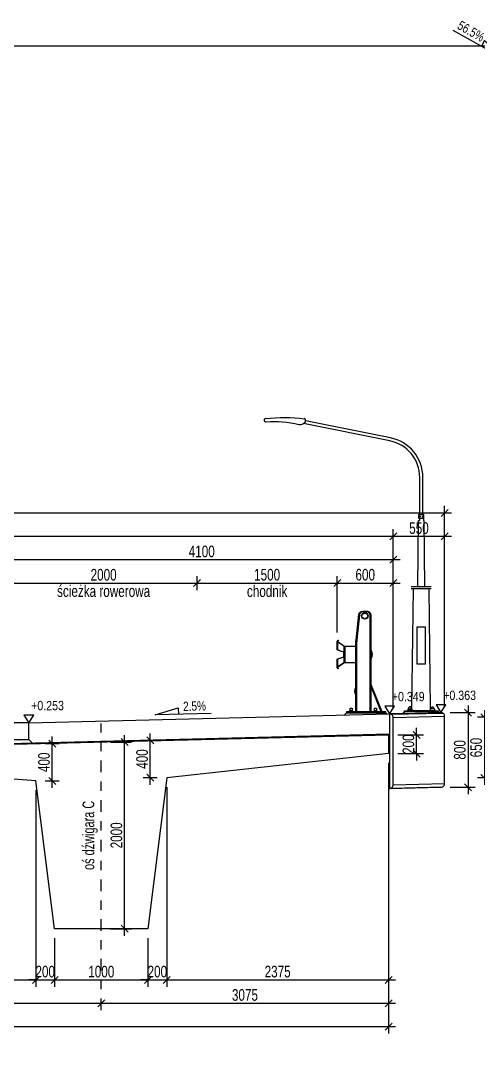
# Model space of a CAD drawing. Header units: metres. Extents: x -15 to 43, y -82 to 57.
# Drawn here: x 4.61 to 9.51, y -18.25 to -7.23 of the extents above; entities that cross this region are included whole.
import ezdxf
from ezdxf.enums import TextEntityAlignment as Align

# ---------------------------------------------------------------- set-up
doc = ezdxf.new("R2010")
doc.units = ezdxf.units.M
doc.header["$MEASUREMENT"] = 0
doc.linetypes.add('CENTER', pattern=[2, 1.25, -0.25, 0.25, -0.25])
doc.linetypes.add('HIDDEN', pattern=[0.375, 0.25, -0.125])
for name, color, linetype in [('AII_M_bariery', 8, 'Continuous'), ('AII_M_izolacja', 8, 'Continuous'), ('AII_M_konstrukcja beton', 3, 'Continuous'), ('AII_M_krawężnik', 9, 'Continuous'), ('AII_M_nawierzchnia', 9, 'Continuous'), ('AII_M_opis', 1, 'Continuous'), ('AII_M_wymiary', 9, 'Continuous'), ('AII_M_wyposażenie', 8, 'Continuous')]:
    doc.layers.add(name, color=color, linetype=linetype)
doc.layers.add('AII_M_koty wysokościowe', color=1, linetype='Continuous', lineweight=18)
doc.layers.add('AII_M_osie główne', color=9, linetype='CENTER', lineweight=18)
doc.layers.add('AII_M_pomoc', color=30, linetype='Continuous', plot=False)
doc.styles.add('AII_norm.', font='CDMSIMPL.shx', dxfattribs={"width": 0.75, "bigfont": 'CDMBIGPL.shx'})
doc.styles.add('CDMSTYLE', font='CDMSIMPL.shx', dxfattribs={"width": 0.7, "bigfont": 'CDMBIGPL.shx'})
doc.dimstyles.new('A2_M50MM', dxfattribs={"dimscale": 0.05, "dimtxt": 2.5, "dimasz": 1.5, "dimexe": 1.5, "dimexo": 2, "dimgap": 0.5, "dimtad": 1, "dimdec": 0, "dimlfac": 1000, "dimrnd": 5, "dimzin": 9, "dimtxsty": 'AII_norm.', "dimblk": 'OBLIQUE', "dimcen": 2.5, "dimdle": 1.5, "dimclrd": 256, "dimclre": 256, "dimclrt": 1, "dimadec": 1, "dimazin": 2, "dimtfac": 1, "dimtdec": 0, "dimtix": 1, "dimtmove": 1, "dimatfit": 3, "dimfxl": 1, "dimtvp": 1, "dimtfillclr": 256, "dimtolj": 1, "dimtzin": 0, "dimarcsym": 0})

# ---------------------------------------------------------------- blocks, each defined once
blk = doc.blocks.new('Deska_0.8')
at = {"layer": 'AII_M_wyposażenie', "color": 0, "linetype": 'ByBlock', "lineweight": -2}
blk.add_lwpolyline([(0, 0), (0, -0.8, 0.414214), (0.04, -0.76), (0.04, -0.04, 0.414214)], format="xyb", close=True, dxfattribs=at)
blk = doc.blocks.new('Barieroporęcz_1.1')
at = {"layer": 'AII_M_bariery', "color": 0, "linetype": 'ByBlock', "lineweight": -2}
for p, q in [((-0.23, 0.537), (-0.23, 0.717)), ((-0.23, 0.717), (-0.11, 0.717)), ((-0.11, 0.717), (-0.11, 0.537)), ((0.052, 0.669), (0.05, 0.667)), ((-0.11, 0.537), (-0.23, 0.537)), ((-0.112, 0.275), (-0.11, 0.273)), ((0.17, 0.013), (0.05, 0.313)), ((0.161, 0.013), (0.05, 0.291)), ((-0.17, 0.013), (-0.15, 0.013)), ((0.09, 0.013), (0.11, 0.013))]:
    blk.add_line(p, q, dxfattribs=at)
for points in [[(-0.11, 0.013), (-0.11, 0.751, -0.028091), (-0.108, 0.785), (-0.08, 1.053, -0.371293), (-0.037, 1.09), (0.007, 1.09, -0.414214), (0.05, 1.047), (0.05, 0.013)], [(0.042, 0.013), (0.042, 1.047, 0.414214), (0.007, 1.082), (-0.037, 1.082, 0.361555), (-0.071, 1.053), (-0.072, 1.052), (-0.1, 0.785, 0.028091), (-0.102, 0.751), (-0.102, 0.013)], [(-0.31, 0.491), (-0.31, 0.517), (-0.31, 0.573, -0.324981), (-0.305, 0.58), (-0.268, 0.592), (-0.243, 0.6, 0.324981), (-0.238, 0.607), (-0.238, 0.627), (-0.238, 0.647, 0.324981), (-0.243, 0.653), (-0.274, 0.663), (-0.305, 0.673, -0.324981), (-0.31, 0.68), (-0.31, 0.704), (-0.31, 0.762, -0.15172), (-0.309, 0.766), (-0.299, 0.78), (-0.297, 0.778), (-0.306, 0.765, 0.15172), (-0.307, 0.761), (-0.307, 0.704), (-0.307, 0.682, 0.324981), (-0.302, 0.676), (-0.274, 0.666), (-0.24, 0.655, -0.324981), (-0.235, 0.649), (-0.235, 0.627), (-0.235, 0.605, -0.324981), (-0.24, 0.598), (-0.268, 0.589), (-0.302, 0.578, 0.324981), (-0.307, 0.571), (-0.307, 0.517), (-0.307, 0.492, 0.15172), (-0.306, 0.488), (-0.297, 0.475), (-0.299, 0.473), (-0.309, 0.487, -0.15172), (-0.31, 0.491, 0.15172), (-0.309, 0.487)], [(0.052, 0.669, -0.305469), (0.052, 0.584), (0.05, 0.587, 0.3), (0.05, 0.667)], [(-0.112, 0.275, 0.305469), (-0.112, 0.191), (-0.11, 0.193, -0.3), (-0.11, 0.273, -0.425)]]:
    blk.add_lwpolyline(points, format="xyb", dxfattribs=at)
blk.add_lwpolyline([(-0.259, 0.526), (-0.238, 0.539, 0.252386), (-0.235, 0.545), (-0.235, 0.602), (-0.235, 0.708, 0.252386), (-0.238, 0.714), (-0.265, 0.732), (-0.304, 0.757), (-0.301, 0.761), (-0.265, 0.738), (-0.233, 0.717, -0.252386), (-0.23, 0.711), (-0.23, 0.602), (-0.23, 0.542, -0.252386), (-0.233, 0.537), (-0.259, 0.52), (-0.301, 0.492), (-0.304, 0.496)], format="xyb", close=True, dxfattribs=at)
for points in [[(-0.21, 0.013), (-0.21, 0), (0.21, 0), (0.21, 0.013)], [(-0.146, 0.013), (-0.174, 0.013), (-0.174, 0.024), (-0.146, 0.024)], [(-0.17, 0.024), (-0.17, 0.05), (-0.167, 0.053), (-0.153, 0.053), (-0.15, 0.05), (-0.15, 0.024)], [(0.114, 0.013), (0.086, 0.013), (0.086, 0.024), (0.114, 0.024)], [(0.09, 0.024), (0.09, 0.05), (0.093, 0.053), (0.107, 0.053), (0.11, 0.05), (0.11, 0.024)]]:
    blk.add_lwpolyline(points, close=True, dxfattribs=at)
for radius in [0.035, 0.03]:
    blk.add_circle((-0.015, 1.039), radius, dxfattribs=at)
blk = doc.blocks.new('Latarnia_0.8_2.5')
at = {"layer": 'AII_M_wyposażenie', "color": 0, "linetype": 'ByBlock', "lineweight": -2, "ltscale": 5, "extrusion": (0, 0, -1)}
for p, q in [((0.003, 2.923), (-0.92, 3.108)), ((0.01, 2.956), (-0.899, 3.137)), ((0.324, 2.146), (0.324, 2.532)), ((0.357, 2.144), (0.357, 2.532)), ((0.315, 2.135), (0.324, 2.146)), ((0.365, 2.135), (0.357, 2.144))]:
    blk.add_line(p, q, dxfattribs=at)
at = {"layer": 'AII_M_wyposażenie', "color": 0, "linetype": 'ByBlock', "lineweight": -2, "ltscale": 5}
for p, q in [((0.303, 1.36), (0.31, 2.069)), ((0.31, 2.069), (0.319, 2.069)), ((0.319, 2.091), (0.319, 2.069)), ((0.362, 2.091), (0.362, 2.069)), ((0.362, 2.069), (0.371, 2.069)), ((0.378, 1.36), (0.371, 2.069)), ((0.24, 0.053), (0.255, 1.34)), ((0.44, 0.053), (0.426, 1.34)), ((0.438, 0.033), (0.242, 0.033))]:
    blk.add_line(p, q, dxfattribs=at)
at = {"layer": 'AII_M_wyposażenie', "color": 0, "linetype": 'ByBlock', "lineweight": -2, "ltscale": 0.2}
for p, q in [((0.445, 1.36), (0.23, 1.36)), ((0.445, 1.34), (0.23, 1.34))]:
    blk.add_line(p, q, dxfattribs=at)
at = {"layer": 'AII_M_wyposażenie', "color": 0, "linetype": 'ByBlock', "lineweight": -2}
for p, q in [((0.245, 0.036), (0.195, 0.036)), ((0.195, 0.033), (0.195, 0.036)), ((0.197, 0.053), (0.197, 0.036)), ((0.197, 0.053), (0.243, 0.053)), ((0.213, 0.073), (0.208, 0.068)), ((0.208, 0.053), (0.208, 0.068)), ((0.227, 0.073), (0.213, 0.073)), ((0.232, 0.068), (0.227, 0.073)), ((0.232, 0.053), (0.232, 0.068)), ((0.243, 0.036), (0.243, 0.053)), ((0.245, 0.033), (0.245, 0.036)), ((0.435, 0.033), (0.435, 0.036)), ((0.435, 0.036), (0.485, 0.036)), ((0.437, 0.036), (0.437, 0.053)), ((0.483, 0.053), (0.437, 0.053)), ((0.448, 0.068), (0.453, 0.073)), ((0.448, 0.053), (0.448, 0.068)), ((0.453, 0.073), (0.467, 0.073)), ((0.467, 0.073), (0.472, 0.068)), ((0.472, 0.053), (0.472, 0.068)), ((0.483, 0.053), (0.483, 0.036)), ((0.485, 0.033), (0.485, 0.036))]:
    blk.add_line(p, q, dxfattribs=at)
blk.add_lwpolyline([(0, -0.8), (0.55, -0.786, 0.414214), (0.59, -0.746), (0.59, -0.026, 0.414214), (0.55, 0.014), (0, 0)], format="xyb", dxfattribs=at)
for points in [[(0.02, -0.005), (0.57, 0.008)], [(0.16, 0.023), (0.141, 0.004)], [(0.52, 0.023), (0.53, 0.013)], [(0.04, -0.04), (0.59, -0.026)], [(0.02, -0.795), (0.57, -0.781)]]:
    blk.add_lwpolyline(points, dxfattribs=at)
blk.add_lwpolyline([(0.16, 0.033), (0.52, 0.033), (0.52, 0.023), (0.16, 0.023)], close=True, dxfattribs=at)
at = {"layer": 'AII_M_wyposażenie', "color": 0, "linetype": 'ByBlock', "lineweight": -2, "elevation": 0}
blk.add_lwpolyline([(0.04, -0.76), (0.59, -0.746)], dxfattribs=at)
at = {"layer": 'AII_M_wyposażenie', "color": 0, "linetype": 'ByBlock', "lineweight": -2, "ltscale": 5}
for centre in [(0.324, 2.113), (0.356, 2.113)]:
    blk.add_circle(centre, 0.00534, dxfattribs=at)
for centre, radius, start, end in [((-1.324, 3.145), 0.0185, 95.8276, 277.0544), ((-0.918, 3.143), 0.0193, 343.5823, 72.9825), ((-0.075, 2.532), 0.399, 0, 78.6901), ((-0.075, 2.532), 0.432, 0, 78.6901)]:
    blk.add_arc(centre, radius, start, end, dxfattribs=at)
at = {"layer": 'AII_M_wyposażenie', "color": 0, "linetype": 'ByBlock', "lineweight": -2, "ltscale": 5, "extrusion": (0, 0, -1)}
for centre, radius, start, end in [((1.128, 1.21), 1.963, 84.2073, 96.3257), ((1.221, 2.131), 1, 84.2065, 104.45), ((0.953, 3.153), 0.0567, 196.5854, 288.7065)]:
    blk.add_arc(centre, radius, start, end, dxfattribs=at)
at = {"layer": 'AII_M_wyposażenie', "color": 0, "linetype": 'ByBlock', "lineweight": -2, "ltscale": 5}
for points in [[(0.315, 2.135), (0.365, 2.135), (0.365, 2.091), (0.315, 2.091)], [(0.297, 0.933), (0.382, 0.933), (0.382, 0.533), (0.297, 0.533)]]:
    blk.add_3dface(points, dxfattribs=at)
blk = doc.blocks.new('_OBLIQUE')
at = {"color": 0, "linetype": 'ByBlock'}
blk.add_line((-0.5, -0.5), (0.5, 0.5), dxfattribs=at)
blk = doc.blocks.new('*D8235')
at = {"layer": 'AII_M_wymiary', "lineweight": -2, "transparency": 16777216}
for p, q in [((9.21, -14.63725), (9.475, -14.63725)), ((9.4, -14.56225), (9.4, -15.51225)), ((9.21, -15.43725), (9.475, -15.43725))]:
    blk.add_line(p, q, dxfattribs=at)
at = {"layer": 'Defpoints', "color": 0, "lineweight": 25, "transparency": 16777216}
for p in [(9.11, -14.63725), (9.11, -15.43725), (9.4, -15.43725)]:
    blk.add_point(p, dxfattribs=at)
at = {"layer": 'AII_M_wymiary', "lineweight": -2, "transparency": 16777216, "xscale": 0.07500000000000001, "yscale": 0.07500000000000001, "zscale": 0.07500000000000001}
for p, rotation in [((9.4, -14.63725), 90), ((9.4, -15.43725), 270)]:
    blk.add_blockref('_OBLIQUE', p, dxfattribs=dict(at, rotation=rotation))
at = {"layer": 'AII_M_wymiary', "color": 1, "lineweight": 25, "transparency": 16777216, "insert": (9.3125, -15.03725), "char_height": 0.125, "attachment_point": 5, "rotation": 90, "style": 'AII_norm.'}
blk.add_mtext('\\A1;800', dxfattribs=at)
blk = doc.blocks.new('Spadek')
at = {"layer": 'AII_M_wymiary', "color": 0}
blk.add_lwpolyline([(-0.3, 0), (0.3, 0), (0.05, 0.07), (0.05, 0.07), (0.05, 0)], dxfattribs=at)
at = {"layer": 'AII_M_wymiary', "color": 1, "style": 'CDMSTYLE', "width": 0.8}
blk.add_attdef('SP', text='', height=0.1, rotation=360, dxfattribs=at).set_placement((-0.125, 0.035), align=Align.CENTER)
blk = doc.blocks.new('*D8245')
at = {"layer": 'AII_M_wymiary', "lineweight": -2, "transparency": 16777216}
for p, q in [((4.5, -14.7475), (4.5, -13.175)), ((6.5, -13.325), (6.5, -13.175)), ((4.425, -13.25), (6.575, -13.25))]:
    blk.add_line(p, q, dxfattribs=at)
at = {"layer": 'Defpoints', "color": 0, "lineweight": 25, "transparency": 16777216}
for p in [(6.5, -13.25), (6.5, -13.425), (4.5, -14.8475)]:
    blk.add_point(p, dxfattribs=at)
at = {"layer": 'AII_M_wymiary', "lineweight": -2, "transparency": 16777216, "xscale": 0.07500000000000001, "yscale": 0.07500000000000001, "zscale": 0.07500000000000001, "rotation": 180}
blk.add_blockref('_OBLIQUE', (4.5, -13.25), dxfattribs=at)
at = {"layer": 'AII_M_wymiary', "lineweight": -2, "transparency": 16777216, "xscale": 0.07500000000000001, "yscale": 0.07500000000000001, "zscale": 0.07500000000000001}
blk.add_blockref('_OBLIQUE', (6.5, -13.25), dxfattribs=at)
at = {"layer": 'AII_M_wymiary', "color": 1, "lineweight": 25, "transparency": 16777216, "char_height": 0.125, "attachment_point": 5, "style": 'AII_norm.'}
for s, insert in [('\\A1;2000', (5.5, -13.1625)), ('\\A1;ścieżka rowerowa', (5.5, -13.3375))]:
    blk.add_mtext(s, dxfattribs=dict(at, insert=insert))
blk = doc.blocks.new('*D8246')
at = {"layer": 'AII_M_wymiary', "lineweight": -2, "transparency": 16777216}
for p, q in [((6.5, -13.325), (6.5, -13.175)), ((8, -13.78), (8, -13.175)), ((6.425, -13.25), (8.075, -13.25))]:
    blk.add_line(p, q, dxfattribs=at)
at = {"layer": 'Defpoints', "color": 0, "lineweight": 25, "transparency": 16777216}
for p in [(8, -13.25), (6.5, -13.425), (8, -13.88)]:
    blk.add_point(p, dxfattribs=at)
at = {"layer": 'AII_M_wymiary', "lineweight": -2, "transparency": 16777216, "xscale": 0.07500000000000001, "yscale": 0.07500000000000001, "zscale": 0.07500000000000001, "rotation": 180}
blk.add_blockref('_OBLIQUE', (6.5, -13.25), dxfattribs=at)
at = {"layer": 'AII_M_wymiary', "lineweight": -2, "transparency": 16777216, "xscale": 0.07500000000000001, "yscale": 0.07500000000000001, "zscale": 0.07500000000000001}
blk.add_blockref('_OBLIQUE', (8, -13.25), dxfattribs=at)
at = {"layer": 'AII_M_wymiary', "color": 1, "lineweight": 25, "transparency": 16777216, "char_height": 0.125, "attachment_point": 5, "style": 'AII_norm.'}
for s, insert in [('\\A1;1500', (7.25, -13.162)), ('\\A1;chodnik', (7.25, -13.338))]:
    blk.add_mtext(s, dxfattribs=dict(at, insert=insert))
blk = doc.blocks.new('*D8247')
at = {"layer": 'AII_M_wymiary', "lineweight": -2, "transparency": 16777216}
for p, q in [((8, -13.78), (8, -13.175)), ((8.6, -14.591), (8.6, -13.175)), ((7.925, -13.25), (8.675, -13.25))]:
    blk.add_line(p, q, dxfattribs=at)
at = {"layer": 'Defpoints', "color": 0, "lineweight": 25, "transparency": 16777216}
for p in [(8.6, -13.25), (8, -13.88), (8.6, -14.691)]:
    blk.add_point(p, dxfattribs=at)
at = {"layer": 'AII_M_wymiary', "lineweight": -2, "transparency": 16777216, "xscale": 0.07500000000000001, "yscale": 0.07500000000000001, "zscale": 0.07500000000000001, "rotation": 180}
blk.add_blockref('_OBLIQUE', (8, -13.25), dxfattribs=at)
at = {"layer": 'AII_M_wymiary', "lineweight": -2, "transparency": 16777216, "xscale": 0.07500000000000001, "yscale": 0.07500000000000001, "zscale": 0.07500000000000001}
blk.add_blockref('_OBLIQUE', (8.6, -13.25), dxfattribs=at)
at = {"layer": 'AII_M_wymiary', "color": 1, "lineweight": 25, "transparency": 16777216, "insert": (8.3, -13.162), "char_height": 0.125, "attachment_point": 5, "style": 'AII_norm.'}
blk.add_mtext('\\A1;600', dxfattribs=at)
blk = doc.blocks.new('*D8250')
at = {"layer": 'AII_M_wymiary', "lineweight": -2, "transparency": 16777216}
for p, q in [((4.425, -13), (8.675, -13)), ((4.5, -14.7475), (4.5, -12.925)), ((8.6, -14.591), (8.6, -12.925))]:
    blk.add_line(p, q, dxfattribs=at)
at = {"layer": 'Defpoints', "color": 0, "lineweight": 25, "transparency": 16777216}
for p in [(8.6, -13), (8.6, -14.691), (4.5, -14.8475)]:
    blk.add_point(p, dxfattribs=at)
at = {"layer": 'AII_M_wymiary', "lineweight": -2, "transparency": 16777216, "xscale": 0.07500000000000001, "yscale": 0.07500000000000001, "zscale": 0.07500000000000001, "rotation": 180}
blk.add_blockref('_OBLIQUE', (4.5, -13), dxfattribs=at)
at = {"layer": 'AII_M_wymiary', "lineweight": -2, "transparency": 16777216, "xscale": 0.07500000000000001, "yscale": 0.07500000000000001, "zscale": 0.07500000000000001}
blk.add_blockref('_OBLIQUE', (8.6, -13), dxfattribs=at)
at = {"layer": 'AII_M_wymiary', "color": 1, "lineweight": 25, "transparency": 16777216, "insert": (6.55, -12.9125), "char_height": 0.125, "attachment_point": 5, "style": 'AII_norm.'}
blk.add_mtext('\\A1;4100', dxfattribs=at)
blk = doc.blocks.new('*D8251')
at = {"layer": 'AII_M_wymiary', "lineweight": -2, "transparency": 16777216}
for p, q in [((-9.725, -12.75), (8.675, -12.75)), ((-9.65, -14.8261), (-9.65, -12.675)), ((8.6, -14.591), (8.6, -12.675))]:
    blk.add_line(p, q, dxfattribs=at)
at = {"layer": 'Defpoints', "color": 0, "lineweight": 25, "transparency": 16777216}
for p in [(8.6, -12.75), (8.6, -14.691), (-9.65, -14.9261)]:
    blk.add_point(p, dxfattribs=at)
at = {"layer": 'AII_M_wymiary', "lineweight": -2, "transparency": 16777216, "xscale": 0.07500000000000001, "yscale": 0.07500000000000001, "zscale": 0.07500000000000001, "rotation": 180}
blk.add_blockref('_OBLIQUE', (-9.65, -12.75), dxfattribs=at)
at = {"layer": 'AII_M_wymiary', "lineweight": -2, "transparency": 16777216, "xscale": 0.07500000000000001, "yscale": 0.07500000000000001, "zscale": 0.07500000000000001}
blk.add_blockref('_OBLIQUE', (8.6, -12.75), dxfattribs=at)
at = {"layer": 'AII_M_wymiary', "color": 1, "lineweight": 25, "transparency": 16777216, "insert": (-0.525, -12.6625), "char_height": 0.125, "attachment_point": 5, "style": 'AII_norm.'}
blk.add_mtext('\\A1;18250', dxfattribs=at)
blk = doc.blocks.new('*D8252')
at = {"layer": 'AII_M_wymiary', "lineweight": -2, "transparency": 16777216}
for p, q in [((8.525, -12.75), (9.225, -12.75)), ((8.6, -14.591), (8.6, -12.675)), ((9.15, -14.57725), (9.15, -12.675))]:
    blk.add_line(p, q, dxfattribs=at)
at = {"layer": 'Defpoints', "color": 0, "lineweight": 25, "transparency": 16777216}
for p in [(9.15, -12.75), (8.6, -14.691), (9.15, -14.67725)]:
    blk.add_point(p, dxfattribs=at)
at = {"layer": 'AII_M_wymiary', "lineweight": -2, "transparency": 16777216, "xscale": 0.07500000000000001, "yscale": 0.07500000000000001, "zscale": 0.07500000000000001, "rotation": 180}
blk.add_blockref('_OBLIQUE', (8.6, -12.75), dxfattribs=at)
at = {"layer": 'AII_M_wymiary', "lineweight": -2, "transparency": 16777216, "xscale": 0.07500000000000001, "yscale": 0.07500000000000001, "zscale": 0.07500000000000001}
blk.add_blockref('_OBLIQUE', (9.15, -12.75), dxfattribs=at)
at = {"layer": 'AII_M_wymiary', "color": 1, "lineweight": 25, "transparency": 16777216, "insert": (8.875, -12.6625), "char_height": 0.125, "attachment_point": 5, "style": 'AII_norm.'}
blk.add_mtext('\\A1;550', dxfattribs=at)
blk = doc.blocks.new('*D8253')
at = {"layer": 'AII_M_wymiary', "lineweight": -2, "transparency": 16777216}
for p, q in [((-9.65, -14.8261), (-9.65, -12.425)), ((9.15, -14.57725), (9.15, -12.425)), ((-9.725, -12.5), (9.225, -12.5))]:
    blk.add_line(p, q, dxfattribs=at)
at = {"layer": 'Defpoints', "color": 0, "lineweight": 25, "transparency": 16777216}
for p in [(9.15, -12.5), (9.15, -14.67725), (-9.65, -14.9261)]:
    blk.add_point(p, dxfattribs=at)
at = {"layer": 'AII_M_wymiary', "lineweight": -2, "transparency": 16777216, "xscale": 0.07500000000000001, "yscale": 0.07500000000000001, "zscale": 0.07500000000000001, "rotation": 180}
blk.add_blockref('_OBLIQUE', (-9.65, -12.5), dxfattribs=at)
at = {"layer": 'AII_M_wymiary', "lineweight": -2, "transparency": 16777216, "xscale": 0.07500000000000001, "yscale": 0.07500000000000001, "zscale": 0.07500000000000001}
blk.add_blockref('_OBLIQUE', (9.15, -12.5), dxfattribs=at)
at = {"layer": 'AII_M_wymiary', "color": 1, "lineweight": 25, "transparency": 16777216, "insert": (-0.25, -12.4125), "char_height": 0.125, "attachment_point": 5, "style": 'AII_norm.'}
blk.add_mtext('\\A1;18800', dxfattribs=at)
blk = doc.blocks.new('00kota3')
at = {"layer": 'AII_M_koty wysokościowe', "color": 0, "linetype": 'Continuous', "lineweight": -2}
blk.add_lwpolyline([(1.08, 1.66), (-1.04, 1.66), (0, 0)], close=True, dxfattribs=at)
at = {"layer": 'AII_M_koty wysokościowe', "color": 0, "linetype": 'Continuous', "lineweight": -2, "style": 'CDMSTYLE', "width": 0.85}
blk.add_attdef('%%P000.000', (0.49, 2.69), '', height=2, dxfattribs=at)
blk = doc.blocks.new('*D8256')
at = {"layer": 'AII_M_wymiary', "lineweight": -2, "transparency": 16777216}
for p, q in [((5.575, -14.953125), (5.8, -14.953125)), ((5.725, -17.028125), (5.725, -14.878125)), ((5.575, -16.953125), (5.8, -16.953125))]:
    blk.add_line(p, q, dxfattribs=at)
at = {"layer": 'Defpoints', "color": 0, "lineweight": 25, "transparency": 16777216}
for p in [(5.475, -14.953125), (5.725, -14.953125), (5.475, -16.953125)]:
    blk.add_point(p, dxfattribs=at)
at = {"layer": 'AII_M_wymiary', "lineweight": -2, "transparency": 16777216, "xscale": 0.07500000000000001, "yscale": 0.07500000000000001, "zscale": 0.07500000000000001}
for p, rotation in [((5.725, -14.953125), 90), ((5.725, -16.953125), 270)]:
    blk.add_blockref('_OBLIQUE', p, dxfattribs=dict(at, rotation=rotation))
at = {"layer": 'AII_M_wymiary', "color": 1, "lineweight": 25, "transparency": 16777216, "insert": (5.6375, -15.953125), "char_height": 0.125, "attachment_point": 5, "rotation": 90, "style": 'AII_norm.'}
blk.add_mtext('\\A1;2000', dxfattribs=at)
blk = doc.blocks.new('*D8269')
at = {"layer": 'AII_M_wymiary', "lineweight": -2, "transparency": 16777216}
for p, q in [((3.775, -15.395625), (3.775, -17.5755)), ((4.775, -15.470625), (4.775, -17.5755)), ((3.7, -17.5005), (4.85, -17.5005))]:
    blk.add_line(p, q, dxfattribs=at)
at = {"layer": 'Defpoints', "color": 0, "lineweight": 25, "transparency": 16777216}
for p in [(3.775, -15.295625), (4.775, -15.370625), (4.775, -17.5005)]:
    blk.add_point(p, dxfattribs=at)
at = {"layer": 'AII_M_wymiary', "lineweight": -2, "transparency": 16777216, "xscale": 0.07500000000000001, "yscale": 0.07500000000000001, "zscale": 0.07500000000000001, "rotation": 180}
blk.add_blockref('_OBLIQUE', (3.775, -17.5005), dxfattribs=at)
at = {"layer": 'AII_M_wymiary', "lineweight": -2, "transparency": 16777216, "xscale": 0.07500000000000001, "yscale": 0.07500000000000001, "zscale": 0.07500000000000001}
blk.add_blockref('_OBLIQUE', (4.775, -17.5005), dxfattribs=at)
at = {"layer": 'AII_M_wymiary', "color": 1, "lineweight": 25, "transparency": 16777216, "insert": (4.275, -17.413), "char_height": 0.125, "attachment_point": 5, "style": 'AII_norm.'}
blk.add_mtext('\\A1;1000', dxfattribs=at)
blk = doc.blocks.new('*D8270')
at = {"layer": 'AII_M_wymiary', "lineweight": -2, "transparency": 16777216}
for p, q in [((4.775, -15.470625), (4.775, -17.5755)), ((4.975, -17.053125), (4.975, -17.5755)), ((4.775, -17.5005), (4.7, -17.5005)), ((4.775, -17.5005), (4.975, -17.5005)), ((4.975, -17.5005), (5.05, -17.5005))]:
    blk.add_line(p, q, dxfattribs=at)
at = {"layer": 'Defpoints', "color": 0, "lineweight": 25, "transparency": 16777216}
for p in [(4.775, -15.370625), (4.975, -16.953125), (4.975, -17.5005)]:
    blk.add_point(p, dxfattribs=at)
at = {"layer": 'AII_M_wymiary', "lineweight": -2, "transparency": 16777216, "xscale": 0.07500000000000001, "yscale": 0.07500000000000001, "zscale": 0.07500000000000001}
blk.add_blockref('_OBLIQUE', (4.775, -17.5005), dxfattribs=at)
at = {"layer": 'AII_M_wymiary', "lineweight": -2, "transparency": 16777216, "xscale": 0.07500000000000001, "yscale": 0.07500000000000001, "zscale": 0.07500000000000001, "rotation": 180}
blk.add_blockref('_OBLIQUE', (4.975, -17.5005), dxfattribs=at)
at = {"layer": 'AII_M_wymiary', "color": 1, "lineweight": 25, "transparency": 16777216, "insert": (4.875, -17.413), "char_height": 0.125, "attachment_point": 5, "style": 'AII_norm.'}
blk.add_mtext('\\A1;200', dxfattribs=at)
blk = doc.blocks.new('*D8271')
at = {"layer": 'AII_M_wymiary', "lineweight": -2, "transparency": 16777216}
for p, q in [((4.975, -17.053125), (4.975, -17.5755)), ((5.975, -17.053125), (5.975, -17.5755)), ((4.9, -17.5005), (6.05, -17.5005))]:
    blk.add_line(p, q, dxfattribs=at)
at = {"layer": 'Defpoints', "color": 0, "lineweight": 25, "transparency": 16777216}
for p in [(4.975, -16.953125), (5.975, -16.953125), (5.975, -17.5005)]:
    blk.add_point(p, dxfattribs=at)
at = {"layer": 'AII_M_wymiary', "lineweight": -2, "transparency": 16777216, "xscale": 0.07500000000000001, "yscale": 0.07500000000000001, "zscale": 0.07500000000000001, "rotation": 180}
blk.add_blockref('_OBLIQUE', (4.975, -17.5005), dxfattribs=at)
at = {"layer": 'AII_M_wymiary', "lineweight": -2, "transparency": 16777216, "xscale": 0.07500000000000001, "yscale": 0.07500000000000001, "zscale": 0.07500000000000001}
blk.add_blockref('_OBLIQUE', (5.975, -17.5005), dxfattribs=at)
at = {"layer": 'AII_M_wymiary', "color": 1, "lineweight": 25, "transparency": 16777216, "insert": (5.475, -17.413), "char_height": 0.125, "attachment_point": 5, "style": 'AII_norm.'}
blk.add_mtext('\\A1;1000', dxfattribs=at)
blk = doc.blocks.new('*D8272')
at = {"layer": 'AII_M_wymiary', "lineweight": -2, "transparency": 16777216}
for p, q in [((6.175, -15.435625), (6.175, -17.5755)), ((5.975, -17.053125), (5.975, -17.5755)), ((5.975, -17.5005), (5.9, -17.5005)), ((5.975, -17.5005), (6.175, -17.5005)), ((6.175, -17.5005), (6.25, -17.5005))]:
    blk.add_line(p, q, dxfattribs=at)
at = {"layer": 'Defpoints', "color": 0, "lineweight": 25, "transparency": 16777216}
for p in [(6.175, -15.335625), (5.975, -16.953125), (6.175, -17.5005)]:
    blk.add_point(p, dxfattribs=at)
at = {"layer": 'AII_M_wymiary', "lineweight": -2, "transparency": 16777216, "xscale": 0.07500000000000001, "yscale": 0.07500000000000001, "zscale": 0.07500000000000001}
blk.add_blockref('_OBLIQUE', (5.975, -17.5005), dxfattribs=at)
at = {"layer": 'AII_M_wymiary', "lineweight": -2, "transparency": 16777216, "xscale": 0.07500000000000001, "yscale": 0.07500000000000001, "zscale": 0.07500000000000001, "rotation": 180}
blk.add_blockref('_OBLIQUE', (6.175, -17.5005), dxfattribs=at)
at = {"layer": 'AII_M_wymiary', "color": 1, "lineweight": 25, "transparency": 16777216, "insert": (6.075, -17.413), "char_height": 0.125, "attachment_point": 5, "style": 'AII_norm.'}
blk.add_mtext('\\A1;200', dxfattribs=at)
blk = doc.blocks.new('*D8273')
at = {"layer": 'AII_M_wymiary', "lineweight": -2, "transparency": 16777216}
for p, q in [((8.55, -15.17625), (8.55, -17.5755)), ((6.175, -15.435625), (6.175, -17.5755)), ((6.1, -17.5005), (8.625, -17.5005))]:
    blk.add_line(p, q, dxfattribs=at)
at = {"layer": 'Defpoints', "color": 0, "lineweight": 25, "transparency": 16777216}
for p in [(8.55, -15.07625), (6.175, -15.335625), (8.55, -17.5005)]:
    blk.add_point(p, dxfattribs=at)
at = {"layer": 'AII_M_wymiary', "lineweight": -2, "transparency": 16777216, "xscale": 0.07500000000000001, "yscale": 0.07500000000000001, "zscale": 0.07500000000000001, "rotation": 180}
blk.add_blockref('_OBLIQUE', (6.175, -17.5005), dxfattribs=at)
at = {"layer": 'AII_M_wymiary', "lineweight": -2, "transparency": 16777216, "xscale": 0.07500000000000001, "yscale": 0.07500000000000001, "zscale": 0.07500000000000001}
blk.add_blockref('_OBLIQUE', (8.55, -17.5005), dxfattribs=at)
at = {"layer": 'AII_M_wymiary', "color": 1, "lineweight": 25, "transparency": 16777216, "insert": (7.3625, -17.413), "char_height": 0.125, "attachment_point": 5, "style": 'AII_norm.'}
blk.add_mtext('\\A1;2375', dxfattribs=at)
blk = doc.blocks.new('*D8276')
at = {"layer": 'AII_M_wymiary', "lineweight": -2, "transparency": 16777216}
blk.add_line((-0.6, -17.7505), (5.55, -17.7505), dxfattribs=at)
at = {"layer": 'Defpoints', "color": 0, "lineweight": 25, "transparency": 16777216}
for p in [(-0.525, -17.8255), (5.475, -17.7505), (5.475, -17.8255)]:
    blk.add_point(p, dxfattribs=at)
at = {"layer": 'AII_M_wymiary', "lineweight": -2, "transparency": 16777216, "xscale": 0.07500000000000001, "yscale": 0.07500000000000001, "zscale": 0.07500000000000001, "rotation": 180}
blk.add_blockref('_OBLIQUE', (-0.525, -17.7505), dxfattribs=at)
at = {"layer": 'AII_M_wymiary', "lineweight": -2, "transparency": 16777216, "xscale": 0.07500000000000001, "yscale": 0.07500000000000001, "zscale": 0.07500000000000001}
blk.add_blockref('_OBLIQUE', (5.475, -17.7505), dxfattribs=at)
at = {"layer": 'AII_M_wymiary', "color": 1, "lineweight": 25, "transparency": 16777216, "insert": (2.475, -17.663), "char_height": 0.125, "attachment_point": 5, "style": 'AII_norm.'}
blk.add_mtext('\\A1;6000', dxfattribs=at)
blk = doc.blocks.new('*D8277')
at = {"layer": 'AII_M_wymiary', "lineweight": -2, "transparency": 16777216}
for p, q in [((8.55, -15.17625), (8.55, -17.8255)), ((5.4, -17.7505), (8.625, -17.7505))]:
    blk.add_line(p, q, dxfattribs=at)
at = {"layer": 'Defpoints', "color": 0, "lineweight": 25, "transparency": 16777216}
for p in [(8.55, -15.07625), (5.475, -17.8255), (8.55, -17.7505)]:
    blk.add_point(p, dxfattribs=at)
at = {"layer": 'AII_M_wymiary', "lineweight": -2, "transparency": 16777216, "xscale": 0.07500000000000001, "yscale": 0.07500000000000001, "zscale": 0.07500000000000001, "rotation": 180}
blk.add_blockref('_OBLIQUE', (5.475, -17.7505), dxfattribs=at)
at = {"layer": 'AII_M_wymiary', "lineweight": -2, "transparency": 16777216, "xscale": 0.07500000000000001, "yscale": 0.07500000000000001, "zscale": 0.07500000000000001}
blk.add_blockref('_OBLIQUE', (8.55, -17.7505), dxfattribs=at)
at = {"layer": 'AII_M_wymiary', "color": 1, "lineweight": 25, "transparency": 16777216, "insert": (7.0125, -17.663), "char_height": 0.125, "attachment_point": 5, "style": 'AII_norm.'}
blk.add_mtext('\\A1;3075', dxfattribs=at)
blk = doc.blocks.new('*D8278')
at = {"layer": 'AII_M_wymiary', "lineweight": -2, "transparency": 16777216}
for p, q in [((8.55, -15.17625), (8.55, -18.0755)), ((-9.6, -15.4205), (-9.6, -18.0755)), ((-9.675, -18.0005), (8.625, -18.0005))]:
    blk.add_line(p, q, dxfattribs=at)
at = {"layer": 'Defpoints', "color": 0, "lineweight": 25, "transparency": 16777216}
for p in [(8.55, -15.07625), (-9.6, -15.3205), (8.55, -18.0005)]:
    blk.add_point(p, dxfattribs=at)
at = {"layer": 'AII_M_wymiary', "lineweight": -2, "transparency": 16777216, "xscale": 0.07500000000000001, "yscale": 0.07500000000000001, "zscale": 0.07500000000000001, "rotation": 180}
blk.add_blockref('_OBLIQUE', (-9.6, -18.0005), dxfattribs=at)
at = {"layer": 'AII_M_wymiary', "lineweight": -2, "transparency": 16777216, "xscale": 0.07500000000000001, "yscale": 0.07500000000000001, "zscale": 0.07500000000000001}
blk.add_blockref('_OBLIQUE', (8.55, -18.0005), dxfattribs=at)
at = {"layer": 'AII_M_wymiary', "color": 1, "lineweight": 25, "transparency": 16777216, "insert": (-0.525, -17.913), "char_height": 0.125, "attachment_point": 5, "style": 'AII_norm.'}
blk.add_mtext('\\A1;18150', dxfattribs=at)
blk = doc.blocks.new('*D8280')
at = {"layer": 'AII_M_wymiary', "lineweight": -2, "transparency": 16777216}
for p, q in [((8.65, -14.87625), (8.925, -14.87625)), ((8.85, -14.87625), (8.85, -14.80125)), ((8.85, -15.07625), (8.85, -14.87625)), ((8.65, -15.07625), (8.925, -15.07625)), ((8.85, -15.07625), (8.85, -15.15125))]:
    blk.add_line(p, q, dxfattribs=at)
at = {"layer": 'Defpoints', "color": 0, "lineweight": 25, "transparency": 16777216}
for p in [(8.55, -14.87625), (8.85, -14.87625), (8.55, -15.07625)]:
    blk.add_point(p, dxfattribs=at)
at = {"layer": 'AII_M_wymiary', "lineweight": -2, "transparency": 16777216, "xscale": 0.07500000000000001, "yscale": 0.07500000000000001, "zscale": 0.07500000000000001}
for p, rotation in [((8.85, -14.87625), 270), ((8.85, -15.07625), 90)]:
    blk.add_blockref('_OBLIQUE', p, dxfattribs=dict(at, rotation=rotation))
at = {"layer": 'AII_M_wymiary', "color": 1, "lineweight": 25, "transparency": 16777216, "insert": (8.7625, -14.97625), "char_height": 0.125, "attachment_point": 5, "rotation": 90, "style": 'AII_norm.'}
blk.add_mtext('\\A1;200', dxfattribs=at)
blk = doc.blocks.new('*D8285')
at = {"layer": 'AII_M_wymiary', "lineweight": -2, "transparency": 16777216}
for p, q in [((4.875, -14.970625), (5.025, -14.970625)), ((4.95, -15.445625), (4.95, -14.895625)), ((4.875, -15.370625), (5.025, -15.370625))]:
    blk.add_line(p, q, dxfattribs=at)
at = {"layer": 'Defpoints', "color": 0, "lineweight": 25, "transparency": 16777216}
for p in [(4.775, -14.970625), (4.95, -14.970625), (4.775, -15.370625)]:
    blk.add_point(p, dxfattribs=at)
at = {"layer": 'AII_M_wymiary', "lineweight": -2, "transparency": 16777216, "xscale": 0.07500000000000001, "yscale": 0.07500000000000001, "zscale": 0.07500000000000001}
for p, rotation in [((4.95, -14.970625), 90), ((4.95, -15.370625), 270)]:
    blk.add_blockref('_OBLIQUE', p, dxfattribs=dict(at, rotation=rotation))
at = {"layer": 'AII_M_wymiary', "color": 1, "lineweight": 25, "transparency": 16777216, "insert": (4.8625, -15.170625), "char_height": 0.125, "attachment_point": 5, "rotation": 90, "style": 'AII_norm.'}
blk.add_mtext('\\A1;400', dxfattribs=at)
blk = doc.blocks.new('*D8286')
at = {"layer": 'AII_M_wymiary', "lineweight": -2, "transparency": 16777216}
for p, q in [((6, -15.410625), (6, -14.860625)), ((6.075, -14.935625), (5.925, -14.935625)), ((6.075, -15.335625), (5.925, -15.335625))]:
    blk.add_line(p, q, dxfattribs=at)
at = {"layer": 'Defpoints', "color": 0, "lineweight": 25, "transparency": 16777216}
for p in [(6, -14.935625), (6.175, -14.935625), (6.175, -15.335625)]:
    blk.add_point(p, dxfattribs=at)
at = {"layer": 'AII_M_wymiary', "lineweight": -2, "transparency": 16777216, "xscale": 0.07500000000000001, "yscale": 0.07500000000000001, "zscale": 0.07500000000000001}
for p, rotation in [((6, -14.935625), 90), ((6, -15.335625), 270)]:
    blk.add_blockref('_OBLIQUE', p, dxfattribs=dict(at, rotation=rotation))
at = {"layer": 'AII_M_wymiary', "color": 1, "lineweight": 25, "transparency": 16777216, "insert": (5.9125, -15.135625), "char_height": 0.125, "attachment_point": 5, "rotation": 90, "style": 'AII_norm.'}
blk.add_mtext('\\A1;400', dxfattribs=at)
blk = doc.blocks.new('*D8289')
at = {"layer": 'AII_M_wymiary', "lineweight": -2, "transparency": 16777216}
for p, q in [((9.575, -14.6126), (9.575, -15.4126)), ((9.89, -14.6876), (9.5, -14.6876)), ((9.89, -15.3376), (9.5, -15.3376))]:
    blk.add_line(p, q, dxfattribs=at)
at = {"layer": 'Defpoints', "color": 0, "lineweight": 25, "transparency": 16777216}
for p in [(9.99, -14.6876), (9.575, -15.3376), (9.99, -15.3376)]:
    blk.add_point(p, dxfattribs=at)
at = {"layer": 'AII_M_wymiary', "lineweight": -2, "transparency": 16777216, "xscale": 0.07500000000000001, "yscale": 0.07500000000000001, "zscale": 0.07500000000000001}
for p, rotation in [((9.575, -14.6876), 90), ((9.575, -15.3376), 270)]:
    blk.add_blockref('_OBLIQUE', p, dxfattribs=dict(at, rotation=rotation))
at = {"layer": 'AII_M_wymiary', "color": 1, "lineweight": 25, "transparency": 16777216, "insert": (9.4875, -15.0126), "char_height": 0.125, "attachment_point": 5, "rotation": 90, "style": 'AII_norm.'}
blk.add_mtext('\\A1;650', dxfattribs=at)

msp = doc.modelspace()

# ---------------------------------------------------------------- linework, layer by layer
at = {"layer": 'AII_M_bariery', "color": 8, "lineweight": 25}
for points in [[(8.079, -14.663), (8.1, -14.642)], [(8.52, -14.642), (8.5298, -14.6518)]]:
    msp.add_lwpolyline(points, dxfattribs=at)
at = {"layer": 'AII_M_izolacja', "lineweight": 25}
msp.add_lwpolyline([(-9.61, -15.1101), (-6.7, -15.2265), (-6.5, -15.2425), (4.2, -14.975), (8.56, -14.866)], dxfattribs=at)
at = {"layer": 'AII_M_izolacja', "linetype": 'HIDDEN', "lineweight": 25, "ltscale": 0.7, "const_width": 0.01, "flags": 128}
msp.add_lwpolyline([(-9.605, -15.3205), (-9.605, -15.1153), (-6.7, -15.2315), (-6.5, -15.2475), (4.2, -14.98), (8.555, -14.8711), (8.555, -15.0762)], dxfattribs=at)
at = {"layer": 'AII_M_konstrukcja beton', "lineweight": 25}
msp.add_lwpolyline([(-9.6, -15.1205), (-6.7, -15.2365), (-6.5, -15.2525), (8.55, -14.8763), (8.55, -15.0762), (6.175, -15.3356), (5.975, -16.9531), (4.975, -16.9531), (4.775, -15.3706), (3.775, -15.2956), (1.175, -15.3606), (0.175, -15.4856), (-0.025, -17.1031), (-1.025, -17.1031), (-1.225, -15.5206), (-2.225, -15.4456), (-4.825, -15.5106), (-5.825, -15.6356), (-6.025, -17.2505), (-7.025, -17.2505), (-7.225, -15.6155), (-9.6, -15.3205)], close=True, dxfattribs=at)
at = {"layer": 'AII_M_krawężnik', "lineweight": 25}
msp.add_lwpolyline([(4.5, -14.9275), (4.7, -14.9275), (4.7, -14.7475), (4.54, -14.7475), (4.5, -14.8475)], close=True, dxfattribs=at)
at = {"layer": 'AII_M_krawężnik', "color": 8, "lineweight": 25}
msp.add_lwpolyline([(4.7, -14.9275), (4.7341, -14.9616)], dxfattribs=at)
at = {"layer": 'AII_M_nawierzchnia', "lineweight": 25}
msp.add_lwpolyline([(4.7, -14.7475), (8.56, -14.651)], dxfattribs=at)
at = {"layer": 'AII_M_osie główne', "lineweight": 25, "ltscale": 0.1}
msp.add_lwpolyline([(5.475, -17.8255), (5.475, -14.7531)], dxfattribs=at)
at = {"layer": 'AII_M_pomoc', "lineweight": 25}
msp.add_lwpolyline([(-15, -22.5), (30, -22.5), (30, -7.5), (-15, -7.5)], close=True, dxfattribs=at)

# ---------------------------------------------------------------- block references
at = {"layer": 'AII_M_bariery', "lineweight": 25}
msp.add_blockref('Barieroporęcz_1.1', (8.31, -14.642), dxfattribs=at)
at = {"layer": 'AII_M_koty wysokościowe', "lineweight": 25, "xscale": 0.05, "yscale": 0.05, "zscale": 0.05}
for p, values in [((8.56, -14.651), {'%%P000.000': '+0.349'}), ((9.11, -14.6372), {'%%P000.000': '+0.363'}), ((4.7, -14.7475), {'%%P000.000': '+0.253'})]:
    msp.add_blockref('00kota3', p, dxfattribs=at).add_auto_attribs(values)
at = {"layer": 'AII_M_wymiary', "lineweight": 25, "rotation": 330.5415952133349}
msp.add_blockref('Spadek', (9.5, -7.475), dxfattribs=at).add_auto_attribs({'SP': '56.5%'})
at = {"layer": 'AII_M_wymiary', "lineweight": 25}
ref = msp.add_blockref('Spadek', (6.35, -14.6562), dxfattribs=dict(at, xscale=-1, rotation=1.432096184164662))
ref.add_attrib('SP', '2.5%', dxfattribs={"color": 1, "height": 0.1, "rotation": 1.4321, "style": 'CDMSTYLE', "width": 0.8}).set_placement((6.4741, -14.6181), align=Align.CENTER)
at = {"layer": 'AII_M_wyposażenie', "lineweight": 25}
for name in ['Latarnia_0.8_2.5', 'Deska_0.8']:
    msp.add_blockref(name, (8.56, -14.651), dxfattribs=at)

# ---------------------------------------------------------------- texts
at = {"layer": 'AII_M_opis', "lineweight": 25, "style": 'AII_norm.', "width": 0.7}
msp.add_text('oś dźwigara C', height=0.125, rotation=90, dxfattribs=at).set_placement((5.4, -15.9531), align=Align.CENTER)

# ---------------------------------------------------------------- dimensions: what is measured, and where the dimension line sits
at = {"layer": 'AII_M_wymiary', "lineweight": 25}
for base, p1, p2, picture, middle in [((9.15, -12.5), (-9.65, -14.9261), (9.15, -14.6773), '*D8253', (-0.25, -12.4125)), ((8.6, -12.75), (-9.65, -14.9261), (8.6, -14.691), '*D8251', (-0.525, -12.6625)), ((9.15, -12.75), (8.6, -14.691), (9.15, -14.6773), '*D8252', (8.875, -12.6625)), ((8.6, -13), (4.5, -14.8475), (8.6, -14.691), '*D8250', (6.55, -12.9125)), ((8.6, -13.25), (8, -13.8802), (8.6, -14.691), '*D8247', (8.3, -13.1625)), ((8.55, -18.0005), (-9.6, -15.3205), (8.55, -15.0762), '*D8278', (-0.525, -17.913)), ((8.55, -17.5005), (6.175, -15.3356), (8.55, -15.0762), '*D8273', (7.3625, -17.413)), ((4.775, -17.5005), (3.775, -15.2956), (4.775, -15.3706), '*D8269', (4.275, -17.413)), ((4.975, -17.5005), (4.775, -15.3706), (4.975, -16.9531), '*D8270', (4.875, -17.413)), ((6.175, -17.5005), (5.975, -16.9531), (6.175, -15.3356), '*D8272', (6.075, -17.413)), ((5.975, -17.5005), (4.975, -16.9531), (5.975, -16.9531), '*D8271', (5.475, -17.413))]:
    dim = msp.add_linear_dim(base=base, p1=p1, p2=p2, dimstyle='A2_M50MM', dxfattribs=at)
    dim.commit()
    dim.dimension.update_dxf_attribs({"geometry": picture, "text_midpoint": middle})
for base, p1, p2, text, picture, middle in [((6.5, -13.25), (4.5, -14.8475), (6.5, -13.425), '<>\\Xścieżka rowerowa', '*D8245', (5.5, -13.25)), ((8, -13.25), (6.5, -13.425), (8, -13.8802), '<>\\Xchodnik', '*D8246', (7.25, -13.25))]:
    dim = msp.add_linear_dim(base=base, p1=p1, p2=p2, text=text, dimstyle='A2_M50MM', dxfattribs=at)
    dim.commit()
    dim.dimension.update_dxf_attribs({"geometry": picture, "text_midpoint": middle})
for base, p1, p2, picture, middle in [((9.4, -15.4373), (9.11, -14.6372), (9.11, -15.4373), '*D8235', (9.3125, -15.0373)), ((9.575, -15.3376), (9.99, -14.6876), (9.99, -15.3376), '*D8289', (9.4875, -15.0126)), ((6, -14.9356), (6.175, -15.3356), (6.175, -14.9356), '*D8286', (5.9125, -15.1356)), ((8.85, -14.8763), (8.55, -15.0762), (8.55, -14.8763), '*D8280', (8.7625, -14.9763)), ((4.95, -14.9706), (4.775, -15.3706), (4.775, -14.9706), '*D8285', (4.8625, -15.1706)), ((5.725, -14.9531), (5.475, -16.9531), (5.475, -14.9531), '*D8256', (5.6375, -15.9531))]:
    dim = msp.add_linear_dim(base=base, p1=p1, p2=p2, angle=90, dimstyle='A2_M50MM', dxfattribs=at)
    dim.commit()
    dim.dimension.update_dxf_attribs({"geometry": picture, "text_midpoint": middle})
for base, p1, p2, override, picture, middle in [((8.55, -17.7505), (5.475, -17.8255), (8.55, -15.0762), {"dimse1": 1}, '*D8277', (7.0125, -17.663)), ((5.475, -17.7505), (-0.525, -17.8255), (5.475, -17.8255), {"dimse1": 1, "dimse2": 1}, '*D8276', (2.475, -17.663))]:
    dim = msp.add_linear_dim(base=base, p1=p1, p2=p2, dimstyle='A2_M50MM', override=override, dxfattribs=at)
    dim.commit()
    dim.dimension.update_dxf_attribs({"geometry": picture, "text_midpoint": middle})

doc.saveas('drawing.dxf')
